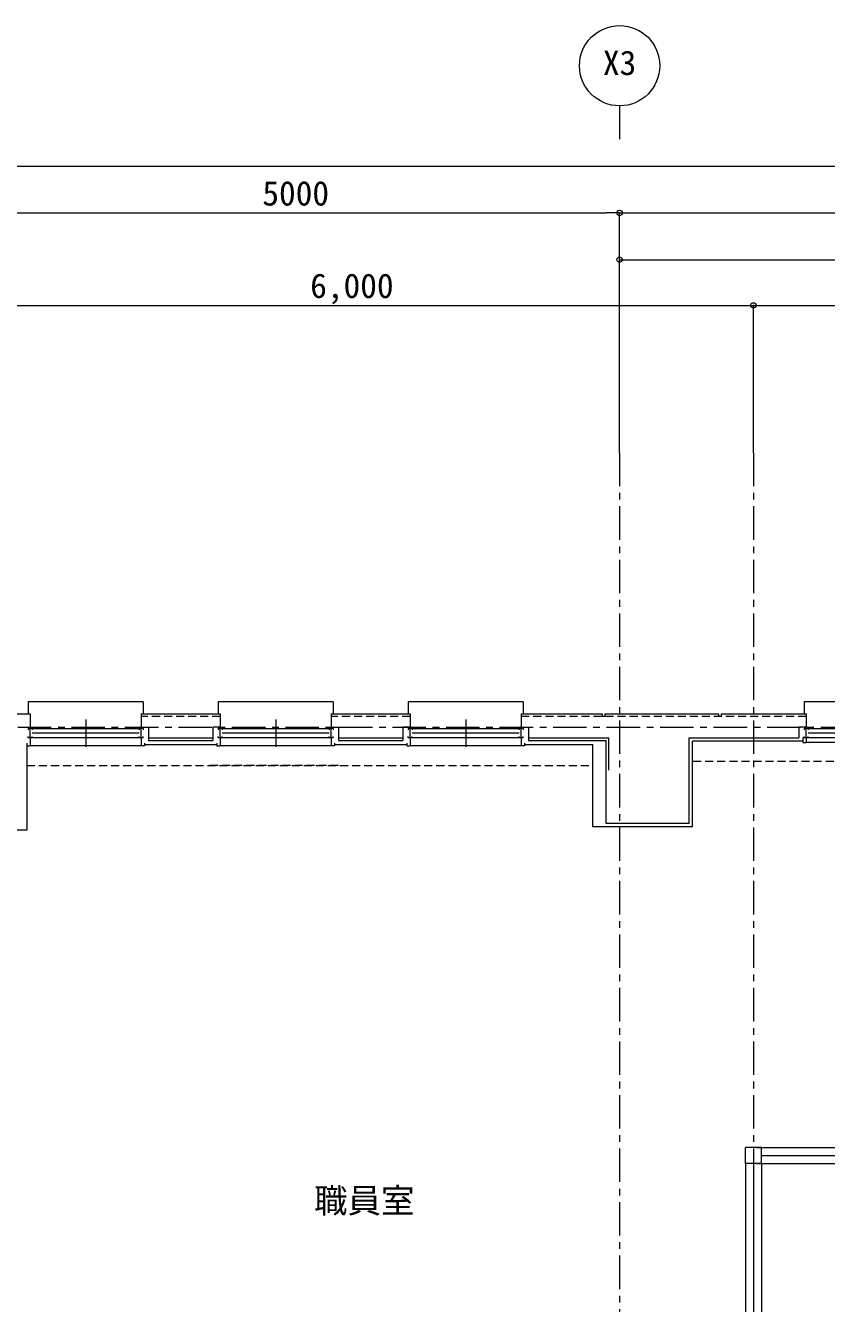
# Model space of a CAD drawing. Units: millimetres at full size, sheet at 1:50; details may follow other scales. Extents: x -17874 to 19699, y -20565 to 13459.
# Drawn here: x -8233 to -2247, y 2299 to 11850 of the extents above; entities that cross this region are included whole.
import ezdxf
from ezdxf.enums import TextEntityAlignment as Align

# ---------------------------------------------------------------- set-up
doc = ezdxf.new("R2010")
doc.units = ezdxf.units.MM
doc.header["$LTSCALE"] = 50
doc.header["$PDMODE"] = 32
doc.header["$PDSIZE"] = 40
doc.linetypes.add('CHAIN1', pattern=[8, 5, -1, 1, -1])
doc.linetypes.add('DASHED1', pattern=[1.8, 1.2, -0.6])
for name, color, linetype, lineweight in [('1-0_表（線_固定）', 4, 'Continuous', 9), ('1-1_表（文字_固定）', 4, 'CHAIN1', 9), ('1-2', 3, 'Continuous', 18), ('1-3', 7, 'Continuous', 13), ('1-4', 4, 'Continuous', 9), ('1-5_建具姿図', 3, 'Continuous', 13), ('1-6', 7, 'Continuous', 13), ('1-C', 4, 'Continuous', 9), ('4-0', 7, 'Continuous', 13)]:
    doc.layers.add(name, color=color, linetype=linetype, lineweight=lineweight)
doc.styles.add('ＭＳ ゴシック', font='')
doc.styles.get('ＭＳ ゴシック').set_extended_font_data('MS Gothic')

msp = doc.modelspace()

# ---------------------------------------------------------------- linework, layer by layer
at = {"layer": '1-0_表（線_固定）'}
for p, q in [((-7313.07, 6505.69), (-6833.07, 6505.69)), ((-5893.07, 6505.69), (-5413.07, 6505.69)), ((-4473.07, 6525.69), (-3873.07, 6525.69)), ((-4473.07, 6505.69), (-3893.07, 6505.69)), ((-3893.07, 5885.69), (-3893.07, 6505.69)), ((-3873.07, 6285.69), (-3873.07, 6525.69)), ((-3273.07, 5885.69), (-3273.07, 6525.69)), ((-3273.07, 6525.69), (-2453.07, 6525.69)), ((-3273.07, 5885.69), (-3893.07, 5885.69))]:
    msp.add_line(p, q, dxfattribs=at)
at = {"layer": '1-1_表（文字_固定）', "color": 7, "linetype": 'Continuous', "lineweight": 13}
msp.add_line((-2793.07, 9758.65), (-43.07, 9758.65), dxfattribs=at)
at = {"layer": '1-1_表（文字_固定）'}
for p, q in [((-3793.07, 8656.68), (-3793.07, -9444.31)), ((-2793.07, 8656.68), (-2793.07, -3394.31)), ((-14290.45, 6605.69), (16946.49, 6605.69))]:
    msp.add_line(p, q, dxfattribs=at)
at = {"layer": '1-1_表（文字_固定）', "color": 2}
msp.add_point((-2793.07, 9758.65), dxfattribs=at)
at = {"layer": '1-2'}
for p, q in [((-9013.07, 6705.69), (-8198.07, 6705.69)), ((-8198.07, 6705.69), (-8198.07, 6605.69)), ((-7368.07, 6705.69), (-7368.07, 6605.69)), ((-7368.07, 6705.69), (-6778.07, 6705.69)), ((-6778.07, 6705.69), (-6778.07, 6605.69)), ((-5948.07, 6705.69), (-5948.07, 6605.69)), ((-5948.07, 6705.69), (-5358.07, 6705.69)), ((-5358.07, 6705.69), (-5358.07, 6605.69)), ((-4528.07, 6705.69), (-4528.07, 6605.69)), ((-4528.07, 6705.69), (-3923.07, 6705.69)), ((-3923.07, 6705.69), (-3923.07, 6685.69)), ((-3903.07, 6685.69), (-3923.07, 6685.69)), ((-3903.07, 6705.69), (-3903.07, 6685.69)), ((-3903.07, 6705.69), (-3053.07, 6705.69)), ((-3053.07, 6705.69), (-3053.07, 6685.69)), ((-3033.07, 6705.69), (-2398.07, 6705.69)), ((-2398.07, 6705.69), (-2398.07, 6605.69)), ((-3248.07, 5860.69), (-3248.07, 6500.69)), ((-2423.07, 6500.69), (-3248.07, 6500.69)), ((-7343.07, 6475.69), (-6803.07, 6475.69)), ((-5923.07, 6475.69), (-5383.07, 6475.69)), ((-4503.07, 6475.69), (-3993.07, 6475.69)), ((-3993.07, 5860.69), (-3993.07, 6475.69)), ((-3248.07, 5860.69), (-3993.07, 5860.69))]:
    msp.add_line(p, q, dxfattribs=at)
for points in [[(-3033.07, 6705.69), (-3033.07, 6685.69), (-3053.07, 6685.69)], [(-8223.07, 6475.69), (-8223.07, 5835.69), (-8693.07, 5835.69), (-8693.07, 3860.69)]]:
    msp.add_lwpolyline(points, dxfattribs=at)
at = {"layer": '1-3', "linetype": 'DASHED1'}
for p, q in [((-6778.07, 6685.69), (-7368.07, 6685.69)), ((-5358.07, 6685.69), (-5948.07, 6685.69)), ((-2398.07, 6685.69), (-4528.07, 6685.69))]:
    msp.add_line(p, q, dxfattribs=at)
at = {"layer": '1-4'}
for p, q in [((-8213.07, 6795.69), (-8213.07, 6705.69)), ((-7353.07, 6795.69), (-8213.07, 6795.69)), ((-7353.07, 6795.69), (-7353.07, 6705.69)), ((-5933.07, 6795.69), (-5933.07, 6705.69)), ((-5373.07, 6795.69), (-5373.07, 6705.69)), ((-4513.07, 6795.69), (-5373.07, 6795.69)), ((-4513.07, 6795.69), (-4513.07, 6705.69)), ((-8198.07, 6525.69), (-8198.07, 6595.69)), ((-8183.07, 6595.69), (-7383.07, 6595.69)), ((-8183.07, 6595.69), (-8183.07, 6585.69)), ((-7783.07, 6663.19), (-7783.07, 6458.19)), ((-7368.07, 6605.69), (-7313.07, 6605.69)), ((-7368.07, 6525.69), (-7368.07, 6595.69)), ((-7353.07, 6595.69), (-7353.07, 6585.69)), ((-7313.07, 6605.69), (-7313.07, 6505.69)), ((-6778.07, 6525.69), (-6778.07, 6595.69)), ((-6763.07, 6595.69), (-5963.07, 6595.69)), ((-6763.07, 6595.69), (-6763.07, 6585.69)), ((-6363.07, 6663.19), (-6363.07, 6458.19)), ((-5948.07, 6525.69), (-5948.07, 6595.69)), ((-5933.07, 6595.69), (-5933.07, 6585.69)), ((-5413.07, 6605.69), (-5413.07, 6505.69)), ((-5358.07, 6605.69), (-5413.07, 6605.69)), ((-5358.07, 6525.69), (-5358.07, 6595.69)), ((-5343.07, 6595.69), (-4543.07, 6595.69)), ((-5343.07, 6595.69), (-5343.07, 6585.69)), ((-4943.07, 6663.19), (-4943.07, 6458.19)), ((-4528.07, 6605.69), (-4473.07, 6605.69)), ((-4528.07, 6525.69), (-4528.07, 6595.69)), ((-4513.07, 6595.69), (-4513.07, 6585.69)), ((-4473.07, 6605.69), (-4473.07, 6505.69)), ((-2398.07, 6525.69), (-2398.07, 6595.69)), ((-2383.07, 6595.69), (-1583.07, 6595.69)), ((-2383.07, 6595.69), (-2383.07, 6585.69)), ((-8213.07, 6525.69), (-8213.07, 6535.69)), ((-8183.07, 6525.69), (-8213.07, 6525.69)), ((-8198.07, 6525.69), (-8198.07, 6465.69)), ((-7383.07, 6560.69), (-8183.07, 6560.69)), ((-8183.07, 6525.69), (-8183.07, 6535.69)), ((-7383.07, 6525.69), (-8183.07, 6525.69)), ((-7383.07, 6525.69), (-7383.07, 6535.69)), ((-7353.07, 6525.69), (-7383.07, 6525.69)), ((-7368.07, 6525.69), (-7368.07, 6465.69)), ((-7353.07, 6525.69), (-7353.07, 6535.69)), ((-7313.07, 6525.69), (-6833.07, 6525.69)), ((-6793.07, 6525.69), (-6793.07, 6535.69)), ((-6763.07, 6525.69), (-6793.07, 6525.69)), ((-6778.07, 6525.69), (-6778.07, 6465.69)), ((-5963.07, 6560.69), (-6763.07, 6560.69)), ((-6763.07, 6525.69), (-6763.07, 6535.69)), ((-5963.07, 6525.69), (-6763.07, 6525.69)), ((-5963.07, 6525.69), (-5963.07, 6535.69)), ((-5933.07, 6525.69), (-5963.07, 6525.69)), ((-5948.07, 6525.69), (-5948.07, 6465.69)), ((-5933.07, 6525.69), (-5933.07, 6535.69)), ((-5893.07, 6525.69), (-5413.07, 6525.69)), ((-5373.07, 6525.69), (-5373.07, 6535.69)), ((-5343.07, 6525.69), (-5373.07, 6525.69)), ((-5358.07, 6525.69), (-5358.07, 6465.69)), ((-4543.07, 6560.69), (-5343.07, 6560.69)), ((-5343.07, 6525.69), (-5343.07, 6535.69)), ((-4543.07, 6525.69), (-5343.07, 6525.69)), ((-4543.07, 6525.69), (-4543.07, 6535.69)), ((-4513.07, 6525.69), (-4543.07, 6525.69)), ((-4528.07, 6525.69), (-4528.07, 6465.69)), ((-4513.07, 6525.69), (-4513.07, 6535.69)), ((-2423.07, 6525.69), (-2423.07, 6490.69)), ((-2383.07, 6525.69), (-2423.07, 6525.69)), ((-2413.07, 6525.69), (-2413.07, 6535.69)), ((-2398.07, 6525.69), (-2398.07, 6490.69)), ((-1583.07, 6560.69), (-2383.07, 6560.69)), ((-2383.07, 6525.69), (-2383.07, 6535.69)), ((-1583.07, 6525.69), (-2383.07, 6525.69)), ((-8223.07, 6485.69), (-8223.07, 6465.69)), ((-8223.07, 6465.69), (-8198.07, 6465.69)), ((-7368.07, 6465.69), (-8198.07, 6465.69)), ((-7343.07, 6465.69), (-7368.07, 6465.69)), ((-7343.07, 6485.69), (-7343.07, 6465.69)), ((-6803.07, 6485.69), (-6803.07, 6465.69)), ((-6803.07, 6465.69), (-6778.07, 6465.69)), ((-5948.07, 6465.69), (-6778.07, 6465.69)), ((-5923.07, 6465.69), (-5948.07, 6465.69)), ((-5923.07, 6485.69), (-5923.07, 6465.69)), ((-5383.07, 6485.69), (-5383.07, 6465.69)), ((-5383.07, 6465.69), (-5358.07, 6465.69)), ((-4528.07, 6465.69), (-5358.07, 6465.69)), ((-4503.07, 6465.69), (-4528.07, 6465.69)), ((-4503.07, 6485.69), (-4503.07, 6465.69)), ((-2423.07, 6490.69), (-2398.07, 6490.69)), ((-1568.07, 6490.69), (-2398.07, 6490.69)), ((-2771.07, 3465.69), (-139.49, 3465.69)), ((-2853.07, 3345.69), (-2853.07, -60.85)), ((-2771.07, 3345.69), (-139.49, 3345.69)), ((-2733.07, 3345.69), (-2733.07, -1080.85))]:
    msp.add_line(p, q, dxfattribs=at)
at = {"layer": '1-4', "color": 2, "linetype": 'DASHED1', "lineweight": 13}
for p, q in [((-8223.07, 6320.69), (-3993.07, 6320.69)), ((-5893.07, 6320.69), (-6873.07, 6320.69)), ((-123.07, 6350.69), (-3248.07, 6350.69))]:
    msp.add_line(p, q, dxfattribs=at)
at = {"layer": '1-4', "color": 3, "lineweight": 18}
for p, q in [((-2853.07, 3345.69), (-2853.07, 3465.69)), ((-2733.07, 3345.69), (-2853.07, 3345.69)), ((-2793.07, 3345.69), (-2793.07, 1702.42)), ((-2733.07, 3405.69), (-139.49, 3405.69))]:
    msp.add_line(p, q, dxfattribs=at)
at = {"layer": '1-4'}
for points in [[(-5933.07, 6795.69), (-6793.07, 6795.69), (-6793.07, 6705.69)], [(-1553.07, 6795.69), (-2413.07, 6795.69), (-2413.07, 6705.69)], [(-8183.07, 6595.69), (-8213.07, 6595.69), (-8213.07, 6585.69)], [(-7353.07, 6595.69), (-7383.07, 6595.69), (-7383.07, 6585.69)], [(-6778.07, 6605.69), (-6833.07, 6605.69), (-6833.07, 6505.69)], [(-6763.07, 6595.69), (-6793.07, 6595.69), (-6793.07, 6585.69)], [(-5933.07, 6595.69), (-5963.07, 6595.69), (-5963.07, 6585.69)], [(-5948.07, 6605.69), (-5893.07, 6605.69), (-5893.07, 6505.69)], [(-5343.07, 6595.69), (-5373.07, 6595.69), (-5373.07, 6585.69)], [(-4513.07, 6595.69), (-4543.07, 6595.69), (-4543.07, 6585.69)], [(-2398.07, 6605.69), (-2453.07, 6605.69), (-2453.07, 6525.69)], [(-2383.07, 6595.69), (-2413.07, 6595.69), (-2413.07, 6585.69)]]:
    msp.add_lwpolyline(points, dxfattribs=at)
at = {"layer": '1-4', "color": 3, "lineweight": 18}
msp.add_lwpolyline([(-2733.07, 3345.69), (-2733.07, 3465.69), (-2853.07, 3465.69)], dxfattribs=at)
at = {"layer": '1-6'}
for p, q in [((-3793.07, 11249.96), (-3793.07, 10999.96)), ((-12993.07, 10799.96), (9606.93, 10799.96)), ((-8693.07, 10449.96), (-3893.07, 10449.96)), ((-3793.07, 10449.96), (-3893.07, 10449.96)), ((-3793.07, 8656.68), (-3793.07, 10449.96)), ((-3793.07, 10449.96), (2956.93, 10449.96)), ((-2793.07, 8656.68), (-2793.07, 9758.65))]:
    msp.add_line(p, q, dxfattribs=at)
msp.add_circle((-3793.07, 11549.96), 300, dxfattribs=at)
msp.add_point((-3793.07, 10449.96), dxfattribs=at)
at = {"layer": '1-6', "color": 2}
msp.add_point((-3793.07, 10099.96), dxfattribs=at)
at = {"layer": '1-C', "color": 7, "lineweight": 13}
msp.add_line((-8793.07, 9758.65), (-2793.07, 9758.65), dxfattribs=at)
at = {"layer": '4-0'}
msp.add_line((-3793.07, 10099.96), (-43.07, 10099.96), dxfattribs=at)

# ---------------------------------------------------------------- texts
at = {"layer": '1-5_建具姿図', "style": 'ＭＳ ゴシック'}
msp.add_text('職員室', height=183.3, dxfattribs=at).set_placement((-6076.61, 2920.61), align=Align.BOTTOM_LEFT)
at = {"layer": '1-6', "color": 3, "style": 'ＭＳ ゴシック'}
for s, p in [('X3', (-3918.07, 11424.96)), ('5000', (-6463.45, 10449.68))]:
    msp.add_text(s, height=183.3, dxfattribs=at).set_placement(p, align=Align.BOTTOM_LEFT)
at = {"layer": '1-C', "color": 3, "style": 'ＭＳ ゴシック'}
msp.add_text('6,000', height=183.3, dxfattribs=at).set_placement((-6105.57, 9758.65), align=Align.BOTTOM_LEFT)

doc.saveas('drawing.dxf')
